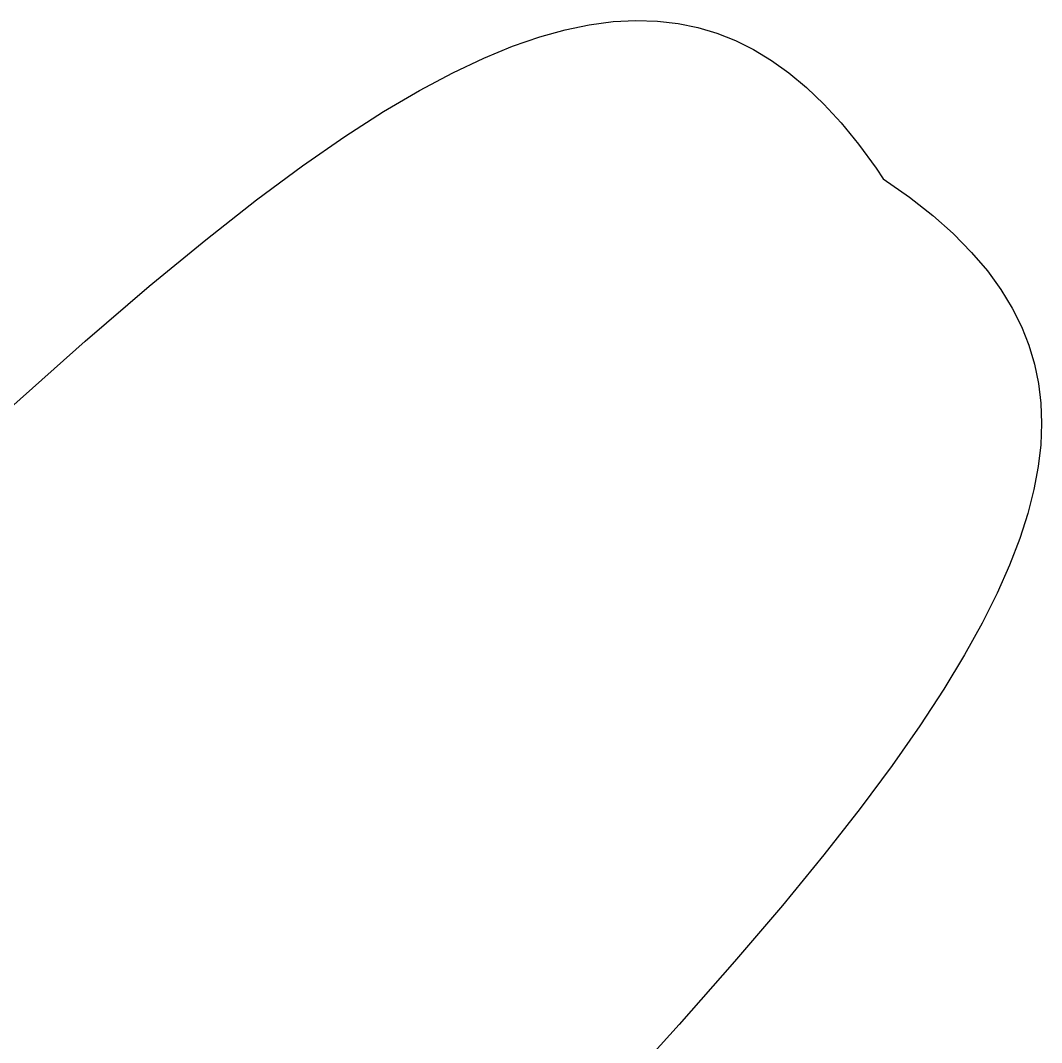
# Model space of a CAD drawing. Header units: millimetres. Extents: x -180 to 2481, y -290 to 1167.
# Drawn here: x 1122.958 to 1125.352, y 228.401 to 230.795 of the extents above; entities that cross this region are included whole.
import ezdxf

# ---------------------------------------------------------------- set-up
doc = ezdxf.new("R2010")
doc.units = ezdxf.units.MM

# ---------------------------------------------------------------- blocks, each defined once
blk = doc.blocks.new('~CargoChairKiosk LasercuttingBaseFrame')
at = {"color": 7, "ltscale": 0.001444}
blk.add_line((201.581268, -647.65084), (201.637828, -647.639099), dxfattribs=at)
at = {"color": 7, "ltscale": 0.001418}
blk.add_line((201.637828, -647.639099), (201.694058, -647.631663), dxfattribs=at)
at = {"color": 7, "ltscale": 0.00133}
blk.add_line((201.694058, -647.631663), (201.747167, -647.628893), dxfattribs=at)
at = {"color": 7, "ltscale": 0.001261}
blk.add_line((201.747167, -647.628893), (201.797582, -647.630442), dxfattribs=at)
at = {"color": 7, "ltscale": 0.001212}
blk.add_line((201.797582, -647.630442), (201.845739, -647.636055), dxfattribs=at)
at = {"color": 7, "ltscale": 0.001181}
blk.add_line((201.845739, -647.636055), (201.892021, -647.645574), dxfattribs=at)
at = {"color": 7, "ltscale": 0.001552}
blk.add_line((201.521473, -647.667475), (201.581268, -647.65084), dxfattribs=at)
at = {"color": 7, "ltscale": 0.001167}
blk.add_line((201.892021, -647.645574), (201.936765, -647.658924), dxfattribs=at)
at = {"color": 7, "ltscale": 0.001169}
blk.add_line((201.936765, -647.658924), (201.980273, -647.676112), dxfattribs=at)
at = {"color": 7, "ltscale": 0.001831}
blk.add_line((201.390234, -647.717286), (201.457975, -647.689446), dxfattribs=at)
at = {"color": 7, "ltscale": 0.00168}
blk.add_line((201.457975, -647.689446), (201.521473, -647.667475), dxfattribs=at)
at = {"color": 7, "ltscale": 0.001187}
blk.add_line((201.980273, -647.676112), (202.022811, -647.697222), dxfattribs=at)
at = {"color": 7, "ltscale": 0.00122}
blk.add_line((202.022811, -647.697222), (202.064616, -647.722404), dxfattribs=at)
at = {"color": 7, "ltscale": 0.002006}
blk.add_line((201.3177, -647.751599), (201.390234, -647.717286), dxfattribs=at)
at = {"color": 7, "ltscale": 0.001268}
blk.add_line((202.064616, -647.722404), (202.105898, -647.751878), dxfattribs=at)
at = {"color": 7, "ltscale": 0.002207}
blk.add_line((201.239782, -647.793072), (201.3177, -647.751599), dxfattribs=at)
at = {"color": 7, "ltscale": 0.001331}
blk.add_line((202.105898, -647.751878), (202.146839, -647.785922), dxfattribs=at)
at = {"color": 7, "ltscale": 0.002437}
blk.add_line((201.155765, -647.842521), (201.239782, -647.793072), dxfattribs=at)
at = {"color": 7, "ltscale": 0.00141}
blk.add_line((202.146839, -647.785922), (202.187601, -647.824874), dxfattribs=at)
at = {"color": 7, "ltscale": 0.001503}
blk.add_line((202.187601, -647.824874), (202.228324, -647.869124), dxfattribs=at)
at = {"color": 7, "ltscale": 0.002704}
blk.add_line((201.064756, -647.900937), (201.155765, -647.842521), dxfattribs=at)
at = {"color": 7, "ltscale": 0.001613}
blk.add_line((202.228324, -647.869124), (202.269133, -647.919112), dxfattribs=at)
at = {"color": 7, "ltscale": 0.003008}
blk.add_line((200.965827, -647.969407), (201.064756, -647.900937), dxfattribs=at)
at = {"color": 7, "ltscale": 0.00174}
blk.add_line((202.269133, -647.919112), (202.31014, -647.975326), dxfattribs=at)
at = {"color": 7, "ltscale": 0.003362}
blk.add_line((200.857675, -648.049353), (200.965827, -647.969407), dxfattribs=at)
at = {"color": 7, "ltscale": 0.000745}
blk.add_line((202.31014, -647.975326), (202.326838, -648), dxfattribs=at)
at = {"color": 7, "ltscale": 0.001884}
blk.add_line((202.326838, -648), (202.388576, -648.043224), dxfattribs=at)
at = {"color": 7, "ltscale": 0.001729}
blk.add_line((202.388576, -648.043224), (202.442947, -648.085952), dxfattribs=at)
at = {"color": 7, "ltscale": 0.003783}
blk.add_line((200.738539, -648.142632), (200.857675, -648.049353), dxfattribs=at)
at = {"color": 7, "ltscale": 0.001594}
blk.add_line((202.442947, -648.085952), (202.490606, -648.128279), dxfattribs=at)
at = {"color": 7, "ltscale": 0.004295}
blk.add_line((200.605903, -648.251814), (200.738539, -648.142632), dxfattribs=at)
at = {"color": 7, "ltscale": 0.001544}
blk.add_line((202.490606, -648.128279), (202.533959, -648.172281), dxfattribs=at)
at = {"color": 7, "ltscale": 0.001433}
blk.add_line((202.533959, -648.172281), (202.571104, -648.215948), dxfattribs=at)
at = {"color": 7, "ltscale": 0.001341}
blk.add_line((202.571104, -648.215948), (202.6026, -648.259385), dxfattribs=at)
at = {"color": 7, "ltscale": 0.004944}
blk.add_line((200.455912, -648.380723), (200.605903, -648.251814), dxfattribs=at)
at = {"color": 7, "ltscale": 0.001269}
blk.add_line((202.6026, -648.259385), (202.628968, -648.302761), dxfattribs=at)
at = {"color": 7, "ltscale": 0.001215}
blk.add_line((202.628968, -648.302761), (202.650644, -648.346266), dxfattribs=at)
at = {"color": 7, "ltscale": 0.001178}
blk.add_line((202.650644, -648.346266), (202.667975, -648.390104), dxfattribs=at)
at = {"color": 7, "ltscale": 0.00583}
blk.add_line((200.281823, -648.535865), (200.455912, -648.380723), dxfattribs=at)
at = {"color": 7, "ltscale": 0.001158}
blk.add_line((202.667975, -648.390104), (202.681227, -648.434495), dxfattribs=at)
at = {"color": 7, "ltscale": 0.001154}
blk.add_line((202.681227, -648.434495), (202.69059, -648.47969), dxfattribs=at)
at = {"color": 7, "ltscale": 0.001165}
blk.add_line((202.69059, -648.47969), (202.696171, -648.525973), dxfattribs=at)
at = {"color": 7, "ltscale": 0.001192}
blk.add_line((202.696171, -648.525973), (202.697996, -648.573621), dxfattribs=at)
at = {"color": 7, "ltscale": 0.001234}
blk.add_line((202.697996, -648.573621), (202.696019, -648.622925), dxfattribs=at)
at = {"color": 7, "ltscale": 0.00129}
blk.add_line((202.696019, -648.622925), (202.690127, -648.674189), dxfattribs=at)
at = {"color": 7, "ltscale": 0.001362}
blk.add_line((202.690127, -648.674189), (202.680138, -648.727736), dxfattribs=at)
at = {"color": 7, "ltscale": 0.001449}
blk.add_line((202.680138, -648.727736), (202.665808, -648.783906), dxfattribs=at)
at = {"color": 7, "ltscale": 0.00155}
blk.add_line((202.665808, -648.783906), (202.646874, -648.842938), dxfattribs=at)
at = {"color": 7, "ltscale": 0.001665}
blk.add_line((202.646874, -648.842938), (202.623028, -648.905137), dxfattribs=at)
at = {"color": 7, "ltscale": 0.001799}
blk.add_line((202.623028, -648.905137), (202.593876, -648.970924), dxfattribs=at)
at = {"color": 7, "ltscale": 0.001953}
blk.add_line((202.593876, -648.970924), (202.558937, -649.040803), dxfattribs=at)
at = {"color": 7, "ltscale": 0.002132}
blk.add_line((202.558937, -649.040803), (202.517601, -649.115405), dxfattribs=at)
at = {"color": 7, "ltscale": 0.002342}
blk.add_line((202.517601, -649.115405), (202.469073, -649.195553), dxfattribs=at)
at = {"color": 7, "ltscale": 0.002581}
blk.add_line((202.469073, -649.195553), (202.412538, -649.281958), dxfattribs=at)
at = {"color": 7, "ltscale": 0.002835}
blk.add_line((202.412538, -649.281958), (202.34748, -649.374859), dxfattribs=at)
at = {"color": 7, "ltscale": 0.003123}
blk.add_line((202.34748, -649.374859), (202.272952, -649.47513), dxfattribs=at)
at = {"color": 7, "ltscale": 0.003454}
blk.add_line((202.272952, -649.47513), (202.187756, -649.583919), dxfattribs=at)
at = {"color": 7, "ltscale": 0.003843}
blk.add_line((202.187756, -649.583919), (202.090309, -649.702786), dxfattribs=at)
at = {"color": 7, "ltscale": 0.004311}
blk.add_line((202.090309, -649.702786), (201.978404, -649.833971), dxfattribs=at)
at = {"color": 7, "ltscale": 0.004901}
blk.add_line((201.978404, -649.833971), (201.8487, -649.980948), dxfattribs=at)
at = {"color": 7, "ltscale": 0.0057}
blk.add_line((201.8487, -649.980948), (201.695503, -650.149809), dxfattribs=at)

msp = doc.modelspace()

# ---------------------------------------------------------------- block references
msp.add_blockref('~CargoChairKiosk LasercuttingBaseFrame', (922.6537, 878.4242))

doc.saveas('drawing.dxf')
